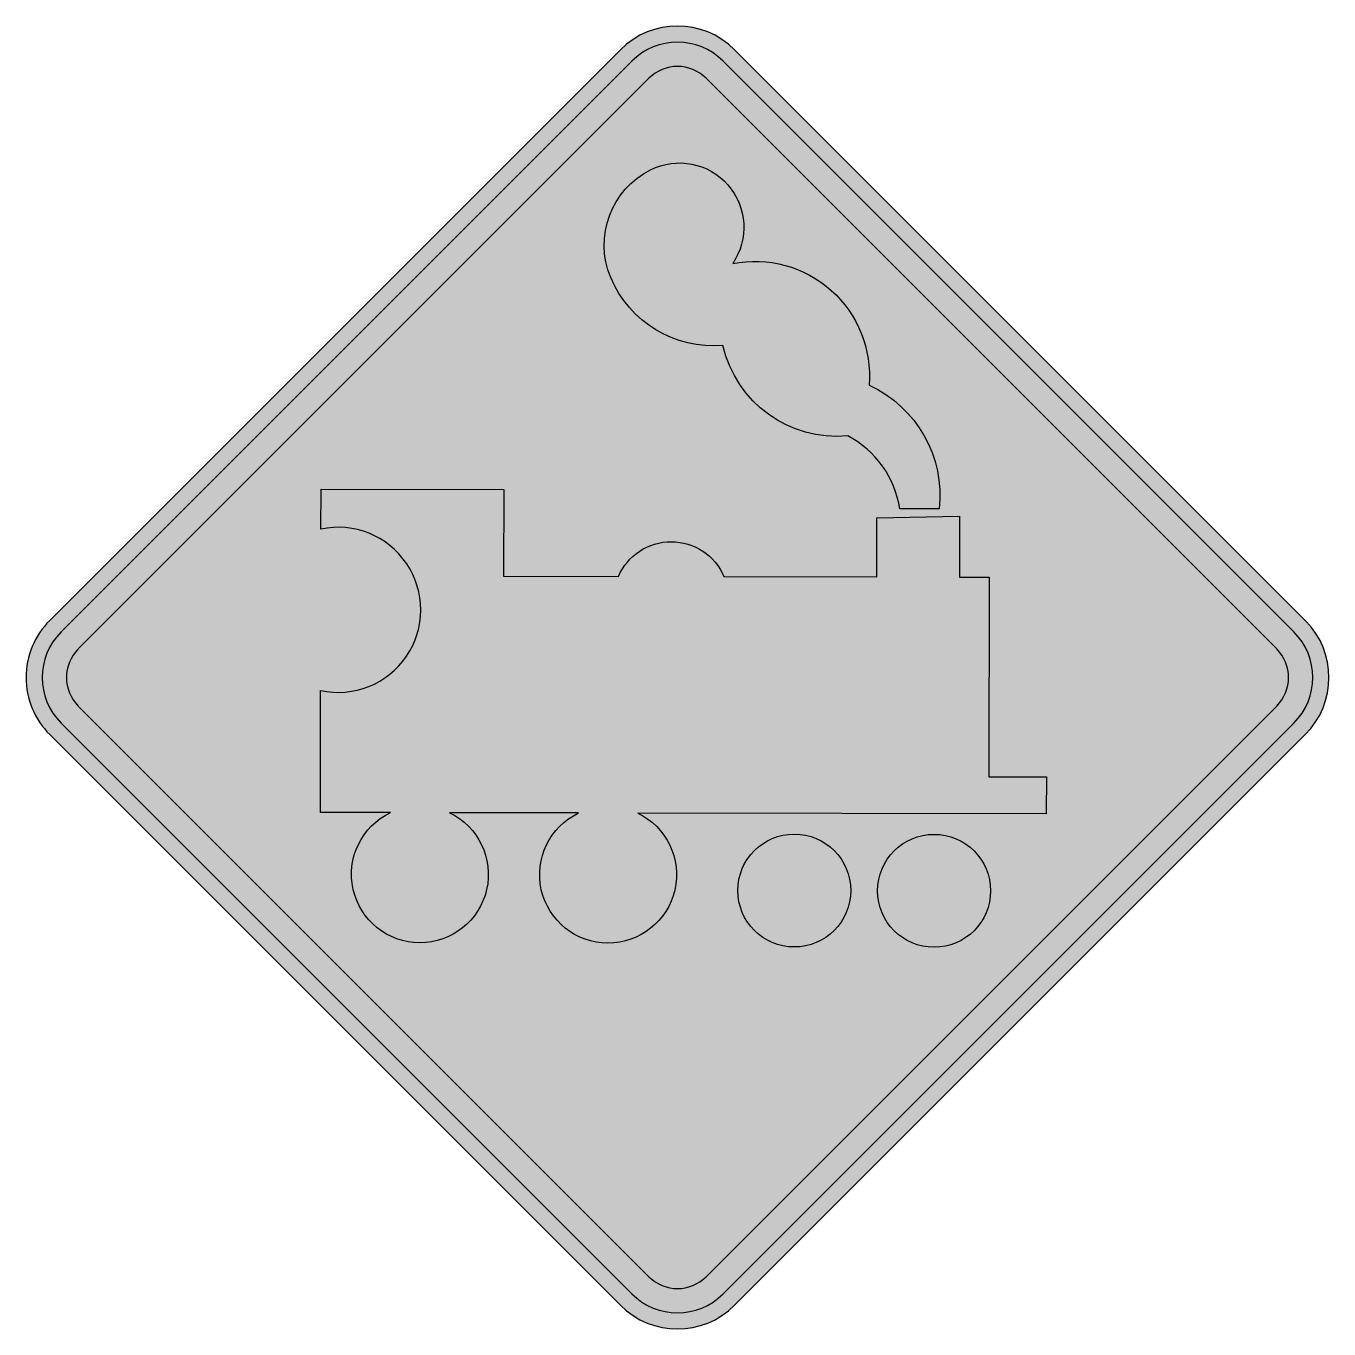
# Model space of a CAD drawing. Extents: x -404 to 404, y -404 to 404.
import ezdxf

# ---------------------------------------------------------------- set-up
doc = ezdxf.new("R2010")
doc.units = 0
doc.header["$LTSCALE"] = 0.5

msp = doc.modelspace()

# ---------------------------------------------------------------- hatches: boundary and pattern name
h = msp.add_hatch(color=50)
h.dxf.hatch_style = 1
edge = h.paths.add_edge_path()
edge.add_line((35.35533905932732, -388.9087296526011), (388.9087296526011, -35.35533905932738))
edge.add_arc((353.5533905932738, 5.684341886080801e-14), 50, 314.9999999999999, 404.9999999999999)
edge.add_line((388.9087296526012, 35.35533905932738), (35.35533905932755, 388.908729652601))
edge.add_arc((1.13686837721616e-13, 353.5533905932737), 50, 44.99999999999991, 134.9999999999999)
edge.add_line((-35.35533905932721, 388.9087296526011), (-388.9087296526011, 35.35533905932738))
edge.add_arc((-353.5533905932737, -9.466330862652142e-30), 50, 135, 225.0000000000001)
edge.add_line((-388.908729652601, -35.35533905932743), (-35.35533905932743, -388.9087296526011))
edge.add_arc((-5.684341886080801e-14, -353.5533905932737), 50, 225, 315)
h = msp.add_hatch(color=256)
h.dxf.hatch_style = 1
h.paths.add_polyline_path([(28.28427124746213, 381.8376618407354, 0.4142135623730949), (-28.28427124746185, 381.8376618407354), (-381.8376618407356, 28.28427124746185, 0.4142135623730953), (-381.8376618407357, -28.28427124746196), (-28.28427124746196, -381.8376618407357, 0.4142135623730951), (28.28427124746185, -381.8376618407357), (381.8376618407356, -28.2842712474619, 0.414213562373095), (381.8376618407356, 28.28427124746202)])
h.paths.add_polyline_path([(-17.6776695296636, 371.2310601229373, -0.4142135623730953), (17.67766952966394, 371.2310601229373), (371.2310601229374, 17.67766952966377, -0.4142135623730947), (371.2310601229373, -17.67766952966372), (17.6776695296636, -371.2310601229375, -0.4142135623730946), (-17.67766952966383, -371.2310601229375), (-371.2310601229374, -17.67766952966377, -0.4142135623730951), (-371.2310601229374, 17.67766952966366)], flags=16)
h.paths.add_polyline_path([(-99.99999999999994, 267.2065411570347), (-2.395749622290964, 110.2745104831596, -0.7976136604040563), (-25.1418561384807, 86.93906329429444, 0.05742427633439169), (-49.99999999999989, 98.44980974984816), (-50.00000000000006, 29.5357696565751), (97.5, 29.53576965657521), (97.5, 79.53576965657521), (60, 79.53576965657521), (60, 104.5357696565752), (97.50000000000011, 104.5357696565752), (97.5, 154.5357696565753), (60, 154.5357696565753), (60, 179.5357696565753), (97.5, 179.5357696565753), (97.5, 229.5357696565752), (122.5, 229.5357696565752), (122.5, 179.5357696565753), (160, 179.5357696565752), (160, 154.5357696565753), (122.5000000000002, 154.5357696565752), (122.5, 104.5357696565752), (160, 104.5357696565752), (160, 79.53576965657521), (122.5, 79.53576965657521), (122.5, 29.53576965657521), (250, 29.53576965657521), (250, -30.46423034342479), (122.5, -30.46423034342479), (122.5, -80.46423034342479), (160, -80.46423034342479), (160, -105.4642303434247), (122.5, -105.4642303434247), (122.5, -155.4642303434248), (160, -155.4642303434249), (160, -180.4642303434248), (122.5, -180.464230343425), (122.5, -230.4642303434248), (97.5, -230.4642303434248), (97.5, -180.4642303434249), (60, -180.4642303434249), (60, -155.4642303434249), (97.5, -155.4642303434249), (97.5, -105.4642303434248), (60, -105.4642303434248), (60, -80.46423034342479), (97.5, -80.4642303434249), (97.5, -30.46423034342479), (-50, -30.46423034342479), (-50.00000000000006, -230.4642303434248), (-150.0000000000001, -230.4642303434248), (-149.9999999999999, 98.44980974984821, 0.05742427633439256), (-174.8581438615195, 86.93906329429461, -0.7833524954049365), (-197.9141012539011, 109.7763198099179)], flags=0)
h = msp.add_hatch(color=7)
h.dxf.hatch_style = 1
edge = h.paths.add_edge_path()
edge.add_line((162.1388082856854, 104.4503591268805), (137.6868895507519, 104.4999022169291))
edge.add_arc((77.20488372853535, 95.43534958246616), 61.15749457541226, 8.52358693496738, 62.50249475169989)
edge.add_arc((98.77718119651198, 221.8188457997388), 72.44213787633062, 192.9275074955914, 275.27871749454584, ccw=False)
edge.add_arc((22.43286008351933, 274.5542049647278), 69.18037311208384, 202.7106150124029, 274.7579833976129, ccw=False)
edge.add_arc((6.676717186285089, 267.9598374699757), 52.09992459180464, 116.61297793221999, 202.7106150124029, ccw=False)
edge.add_arc((1.202715643346294, 278.8849843328411), 39.88012398511415, -34.20660132844358, 116.6129779322199, ccw=False)
edge.add_arc((47.990298969649, 186.901244759039), 70.92077335594902, -4.695053733334589, 101.22539994303548, ccw=False)
edge.add_arc((87.2824017750396, 112.6470172643513), 75.30382991793726, -6.248902026996177, 65.36388220727252, ccw=False)
edge = h.paths.add_edge_path()
edge.add_line((-220.8181953744401, 116.7694689439503), (-107.6617854652602, 116.5401978480303))
edge.add_line((-107.6617854652602, 116.5401978480303), (-107.7706475550963, 62.81147460174765))
edge.add_line((-107.7706475550963, 62.81147460174765), (-36.56015075816049, 62.6671919344667))
edge.add_arc((-3.909835269979099, 48.5461990672494), 35.57310136934618, 23.15590678673732, 156.6119146173666, ccw=False)
edge.add_line((28.7974342172638, 62.53476810495476), (123.4196028773788, 62.34305003680072))
edge.add_line((123.4196028773788, 62.34305003680072), (123.4938946439904, 99.0096414440298))
edge.add_line((123.4938946439904, 99.0096414440298), (174.7091138818589, 99.98574033507964))
edge.add_line((174.7091138818589, 99.98574033507964), (174.632634156442, 62.2392850992585))
edge.add_line((174.632634156442, 62.2392850992585), (193.1668754055061, 62.20173207149242))
edge.add_line((193.1668754055061, 62.20173207149242), (192.9162061697209, -61.51569808394629))
edge.add_line((192.9162061697209, -61.51569808394629), (228.521454568189, -61.58783941758679))
edge.add_line((228.521454568189, -61.58783941758679), (228.4750315678468, -84.49984249796807))
edge.add_line((228.4750315678468, -84.49984249796807), (-24.62240636590604, -83.98703083297994))
edge.add_arc((-43.0108554340738, -122.1761320756783), 42.38564040872412, -244.52088016730556, 64.28870157140909, ccw=False)
edge.add_line((-61.2444009802914, -83.91282942585894), (-141.1930177049662, -83.75084207588509))
edge.add_arc((-159.5814667731339, -121.9399433185834), 42.38564040872406, -244.52088016730556, 64.28870157140932, ccw=False)
edge.add_line((-177.8150123193515, -83.6766406687641), (-221.2241497004038, -83.5886875381525))
edge.add_line((-221.2241497004038, -83.5886875381525), (-221.0710525743117, -8.02782764661481))
edge.add_arc((-210.1688938866546, 41.91795549428548), 51.12179884949958, 257.6866220156713, 462.0811993884326)
edge.add_line((-220.8685692706759, 91.90750704543728), (-220.8181953744401, 116.7694689439503))
edge = h.paths.add_edge_path()
edge.add_arc((72.3446268643902, -131.9713193323014), 34.97542687086445, 0, 360)
edge = h.paths.add_edge_path()
edge.add_arc((158.958011888531, -132.1468104575656), 34.97542687086437, 0, 360)

# ---------------------------------------------------------------- linework, layer by layer
at = {"color": 50}
msp.add_lwpolyline([(35.35533905932732, -388.9087296526011), (388.9087296526011, -35.35533905932738, 0.414213562373095), (388.9087296526012, 35.35533905932738), (35.35533905932755, 388.908729652601, 0.4142135623730949), (-35.35533905932721, 388.9087296526011), (-388.9087296526011, 35.35533905932738, 0.4142135623730951), (-388.908729652601, -35.35533905932743), (-35.35533905932743, -388.9087296526011, 0.414213562373095)], format="xyb", close=True, dxfattribs=at)
for points in [[(28.28427124746185, -381.8376618407356), (381.8376618407356, -28.2842712474619, 0.4142135623730939), (381.8376618407357, 28.2842712474619), (28.28427124746213, 381.8376618407354, 0.4142135623730939), (-28.28427124746173, 381.8376618407356), (-381.8376618407356, 28.28427124746185, 0.4142135623730953), (-381.8376618407356, -28.28427124746196), (-28.28427124746196, -381.8376618407356, 0.4142135623730951)], [(17.67766952966366, -371.2310601229374), (371.2310601229374, -17.67766952966372, 0.4142135623730931), (371.2310601229374, 17.67766952966372), (17.67766952966394, 371.2310601229373, 0.4142135623730941), (-17.67766952966355, 371.2310601229373), (-371.2310601229374, 17.67766952966366, 0.4142135623730952), (-371.2310601229374, -17.67766952966377), (-17.67766952966377, -371.2310601229374, 0.4142135623730951)], [(162.1388082856854, 104.4503591268805), (137.6868895507519, 104.4999022169291, 0.2399814246957027), (105.4419099923414, 149.6839393385023, -0.3756323446905752), (28.1711689701367, 205.6122305583554, -0.3251482153184503), (-41.38372196605769, 247.8452574108323, -0.3944026842958314), (-16.66204886906144, 314.5399205687158, -0.7730243030663823), (34.18420861982077, 256.4652294253752, -0.4981483167313671), (118.6730946028654, 181.0962042872716, -0.3230528015374285), (162.1388082856854, 104.4503591268805)], [(-220.8181953744401, 116.7694689439503), (-107.6617854652602, 116.5401978480303), (-107.7706475550963, 62.81147460174765), (-36.56015075816049, 62.6671919344667, -0.6584774332420273), (28.7974342172638, 62.53476810495476), (123.4196028773788, 62.34305003680072), (123.4938946439904, 99.0096414440298), (174.7091138818589, 99.98574033507964), (174.632634156442, 62.2392850992585), (193.1668754055061, 62.20173207149242), (192.9162061697209, -61.51569808394629), (228.521454568189, -61.58783941758679), (228.4750315678468, -84.49984249796807), (-24.62240636590604, -83.98703083297994, -4.402368369178011), (-61.2444009802914, -83.91282942585894), (-141.1930177049662, -83.75084207588509, -4.402368369178021), (-177.8150123193515, -83.6766406687641), (-221.2241497004038, -83.5886875381525), (-221.0710525743117, -8.02782764661481, 1.239253586180046), (-220.8685692706759, 91.90750704543728)]]:
    msp.add_lwpolyline(points, format="xyb", close=True)
for centre, radius in [((72.3446268643902, -131.9713193323014), 34.97542687086445), ((158.958011888531, -132.1468104575656), 34.97542687086437)]:
    msp.add_circle(centre, radius)

doc.saveas('drawing.dxf')
